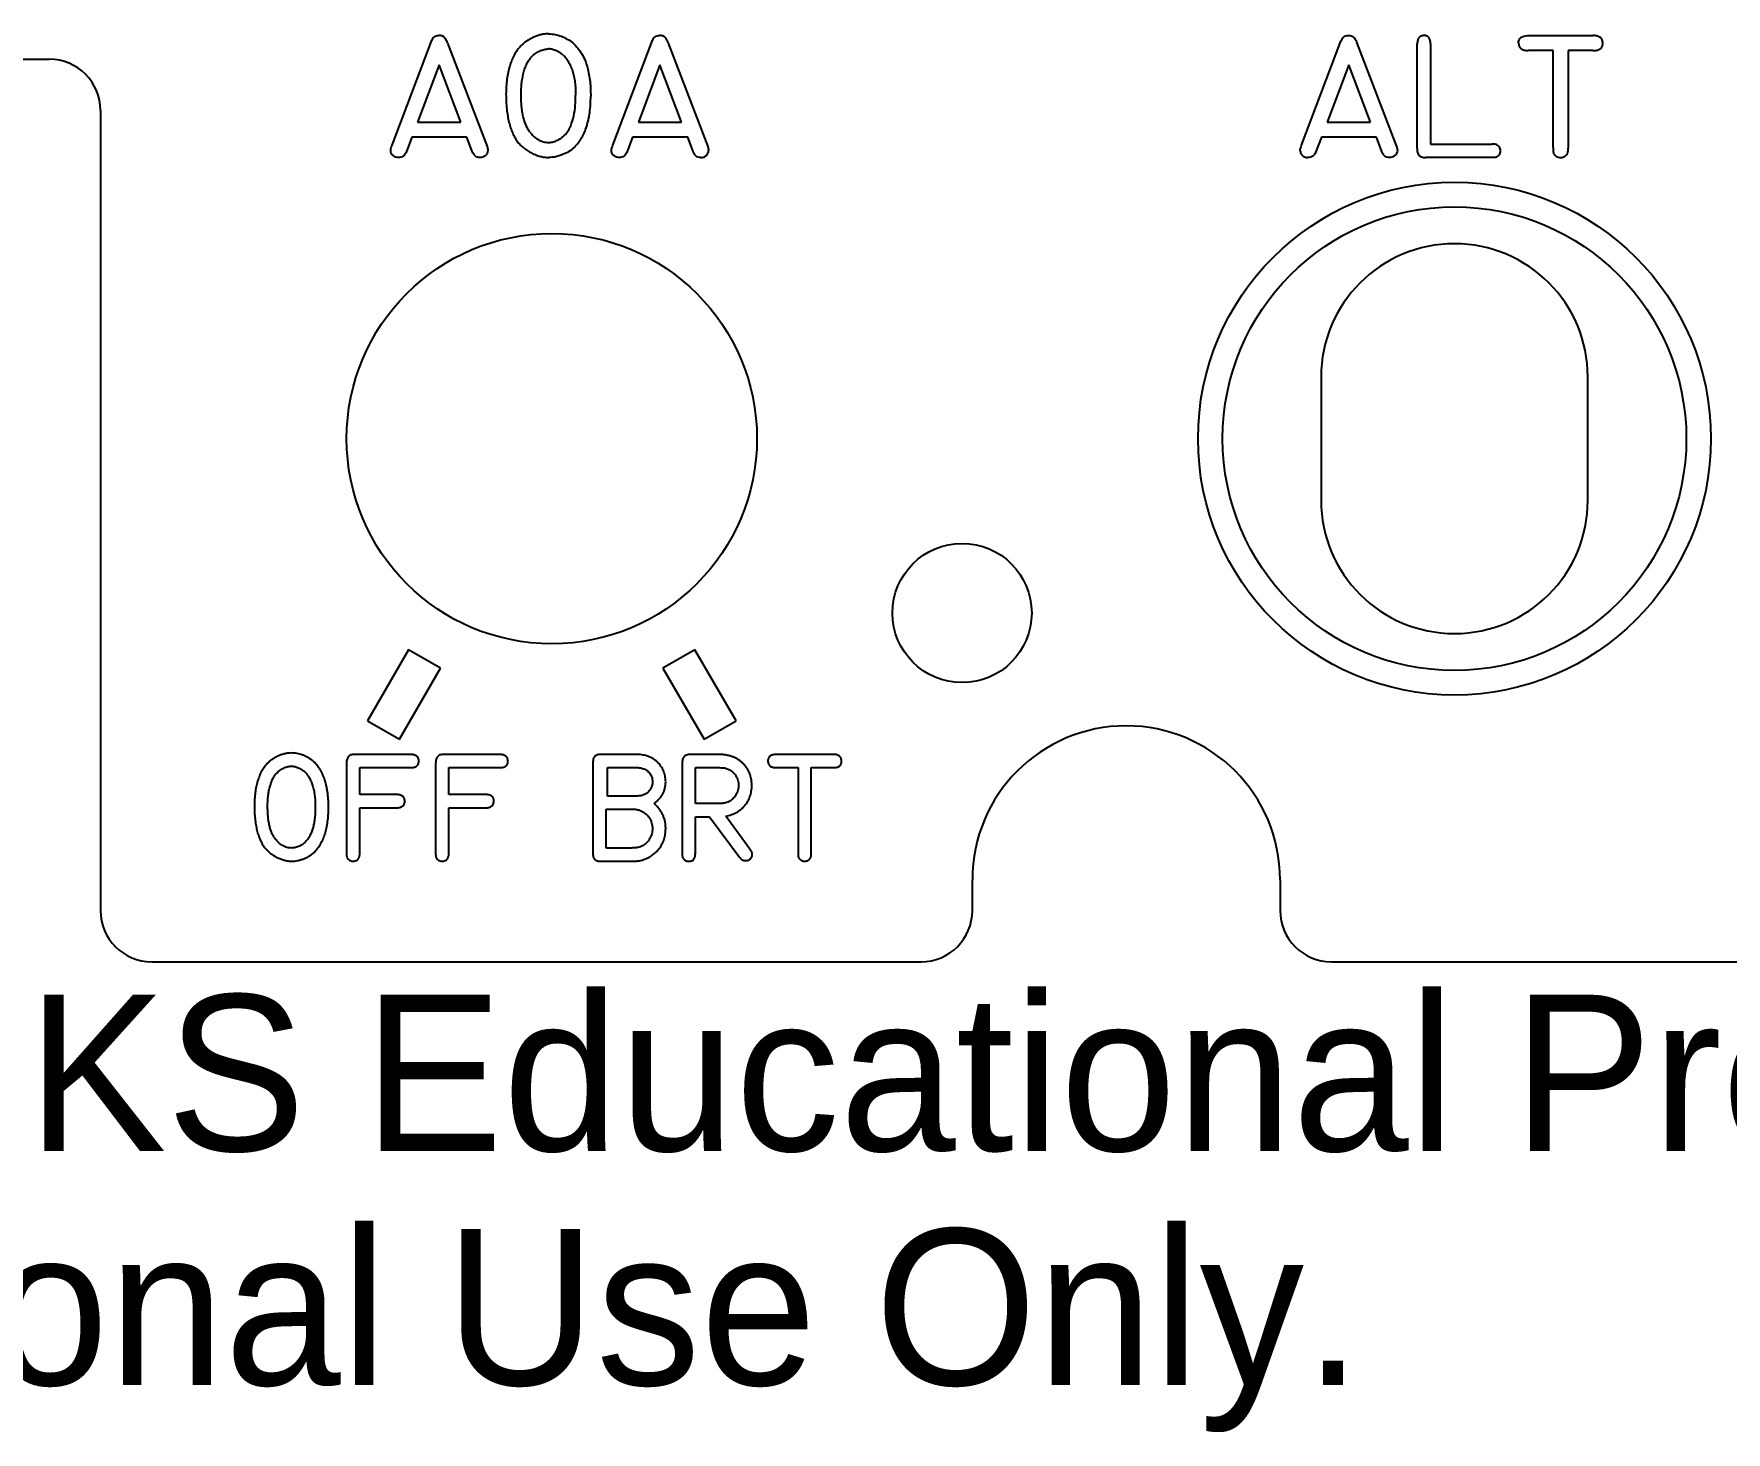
# Model space of a CAD drawing. Header units: inches. Extents: x -6.75 to 0, y -1.75 to 1.53.
# Drawn here: x -5.356 to -3.294, y -1.747 to -0.043 of the extents above; entities that cross this region are included whole.
import ezdxf

# ---------------------------------------------------------------- set-up
doc = ezdxf.new("R2010")
doc.units = ezdxf.units.IN
doc.header["$MEASUREMENT"] = 0
doc.styles.add('SLDTEXTSTYLE1', font='Arail.ttf')

msp = doc.modelspace()

# ---------------------------------------------------------------- linework, layer by layer
at = {"color": 1, "linetype": 'Continuous', "lineweight": 25}
for p, q in [((-4.9195, -0.1784), (-4.8717, -0.0518)), ((-4.8521, -0.0539), (-4.8038, -0.1799)), ((-4.729, -0.0611), (-4.729, -0.0611)), ((-4.6506, -0.1784), (-4.6028, -0.0518)), ((-4.5831, -0.0539), (-4.5349, -0.1799)), ((-3.8113, -0.1784), (-3.7635, -0.0518)), ((-3.7438, -0.0539), (-3.6955, -0.1799)), ((-3.6704, -0.1825), (-3.6704, -0.0548)), ((-3.6541, -0.0548), (-3.6541, -0.1772)), ((-3.5339, -0.0448), (-3.4559, -0.0448)), ((-6.6875, -0.0736), (-5.3375, -0.0736)), ((-4.8621, -0.0805), (-4.8885, -0.1503)), ((-4.8357, -0.1503), (-4.8621, -0.0805)), ((-4.5932, -0.0805), (-4.6195, -0.1503)), ((-4.5668, -0.1503), (-4.5932, -0.0805)), ((-3.7538, -0.0805), (-3.7802, -0.1503)), ((-3.7275, -0.1503), (-3.7538, -0.0805)), ((-3.5049, -0.0632), (-3.5351, -0.0632)), ((-3.5049, -0.1811), (-3.5049, -0.0632)), ((-3.4865, -0.0632), (-3.4865, -0.1822)), ((-3.4566, -0.0632), (-3.4865, -0.0632)), ((-5.275, -0.1361), (-5.275, -1.1111)), ((-4.8885, -0.1503), (-4.8357, -0.1503)), ((-4.6195, -0.1503), (-4.5668, -0.1503)), ((-3.7802, -0.1503), (-3.7275, -0.1503)), ((-4.8954, -0.1687), (-4.9026, -0.1872)), ((-4.8284, -0.1687), (-4.8954, -0.1687)), ((-4.8219, -0.1861), (-4.8284, -0.1687)), ((-4.6265, -0.1687), (-4.6336, -0.1872)), ((-4.5594, -0.1687), (-4.6265, -0.1687)), ((-4.5529, -0.1861), (-4.5594, -0.1687)), ((-3.7871, -0.1687), (-3.7943, -0.1872)), ((-3.7201, -0.1687), (-3.7871, -0.1687)), ((-3.7136, -0.1861), (-3.7201, -0.1687)), ((-3.6541, -0.1772), (-3.5795, -0.1772)), ((-3.581, -0.1935), (-3.6602, -0.1935)), ((-3.7875, -0.4611), (-3.7875, -0.6111)), ((-3.4625, -0.6111), (-3.4625, -0.4611)), ((-4.8995, -0.7933), (-4.9495, -0.88)), ((-4.8605, -0.8158), (-4.8995, -0.7933)), ((-4.5505, -0.7933), (-4.5895, -0.8158)), ((-4.5005, -0.88), (-4.5505, -0.7933)), ((-4.9105, -0.9025), (-4.8605, -0.8158)), ((-4.5895, -0.8158), (-4.5395, -0.9025)), ((-4.9495, -0.88), (-4.9105, -0.9025)), ((-4.5395, -0.9025), (-4.5005, -0.88)), ((-4.8973, -0.921), (-4.9637, -0.921)), ((-4.7887, -0.921), (-4.8551, -0.921)), ((-4.6208, -0.921), (-4.6648, -0.921)), ((-4.5212, -0.921), (-4.5542, -0.921)), ((-4.382, -0.921), (-4.4503, -0.921)), ((-5.0422, -0.9352), (-5.0421, -0.9352)), ((-4.9752, -0.9319), (-4.9751, -1.0405)), ((-4.9591, -0.937), (-4.8973, -0.937)), ((-4.9591, -0.9699), (-4.9591, -0.937)), ((-4.8666, -0.9319), (-4.8665, -1.0405)), ((-4.8505, -0.937), (-4.7887, -0.937)), ((-4.8505, -0.9699), (-4.8505, -0.937)), ((-4.6748, -0.9308), (-4.6748, -1.0408)), ((-4.6572, -0.937), (-4.6226, -0.937)), ((-4.6572, -0.9717), (-4.6572, -0.937)), ((-4.5661, -0.9322), (-4.566, -1.0398)), ((-4.55, -0.937), (-4.5205, -0.937)), ((-4.55, -0.9807), (-4.55, -0.937)), ((-4.4513, -0.937), (-4.4248, -0.937)), ((-4.4248, -0.937), (-4.4248, -1.0402)), ((-4.4088, -0.937), (-4.3826, -0.937)), ((-4.4088, -1.0412), (-4.4088, -0.937)), ((-4.9151, -0.9699), (-4.9591, -0.9699)), ((-4.9591, -1.0405), (-4.9591, -0.9859)), ((-4.9591, -0.9859), (-4.9157, -0.9859)), ((-4.8065, -0.9699), (-4.8505, -0.9699)), ((-4.8505, -1.0405), (-4.8505, -0.9859)), ((-4.8505, -0.9859), (-4.8071, -0.9859)), ((-4.6586, -0.9877), (-4.6269, -0.9877)), ((-4.6586, -1.035), (-4.6586, -0.9877)), ((-4.6222, -0.9717), (-4.6572, -0.9717)), ((-4.522, -0.9807), (-4.55, -0.9807)), ((-4.55, -1.0405), (-4.55, -0.9968)), ((-4.55, -0.9968), (-4.5327, -0.9968)), ((-4.5327, -0.9968), (-4.4963, -1.046)), ((-4.4835, -1.0365), (-4.5128, -0.9962)), ((-4.6646, -1.0511), (-4.6285, -1.0511)), ((-4.6287, -1.035), (-4.6586, -1.035)), ((-4.2125, -1.1111), (-4.2125, -1.0736)), ((-3.8375, -1.0736), (-3.8375, -1.1111)), ((-5.2125, -1.1736), (-4.275, -1.1736)), ((-3.775, -1.1736), (-1.825, -1.1736))]:
    msp.add_line(p, q, dxfattribs=at)
for centre, radius in [((-3.625, -0.5361), 0.3125), ((-3.625, -0.5361), 0.2825), ((-4.725, -0.5361), 0.25), ((-4.225, -0.7486), 0.0848)]:
    msp.add_circle(centre, radius, dxfattribs=at)
for centre, radius, start, end in [((-5.3375, -0.1361), 0.0625, 0, 90), ((-3.625, -0.4611), 0.1625, 0, 180), ((-3.625, -0.6111), 0.1625, 180, 360), ((-4.025, -1.0736), 0.1875, 0, 180), ((-5.2125, -1.1111), 0.0625, 180, 270), ((-4.275, -1.1111), 0.0625, 270, 360), ((-3.775, -1.1111), 0.0625, 180, 270)]:
    msp.add_arc(centre, radius, start, end, dxfattribs=at)
for points, knots in [([(-4.8717, -0.0518), (-4.8709, -0.0499), (-4.87, -0.048), (-4.8676, -0.046), (-4.8667, -0.0454), (-4.8647, -0.0448), (-4.8636, -0.0448), (-4.8626, -0.0448)], [0, 0, 0, 0, 0.5, 0.5, 0.75, 0.75, 1, 1, 1, 1]), ([(-4.8521, -0.0539), (-4.8524, -0.0531), (-4.853, -0.0515), (-4.8541, -0.0494), (-4.8552, -0.0478), (-4.8563, -0.0466), (-4.8576, -0.0457), (-4.8591, -0.0451), (-4.8608, -0.0448), (-4.862, -0.0448), (-4.8626, -0.0448)], [0, 0, 0, 0, 0.179815, 0.331345, 0.460174, 0.567153, 0.665255, 0.767747, 0.878479, 1, 1, 1, 1]), ([(-4.763, -0.0576), (-4.7645, -0.0593), (-4.7673, -0.0628), (-4.7709, -0.0687), (-4.774, -0.0751), (-4.7764, -0.0823), (-4.7783, -0.09), (-4.7798, -0.0982), (-4.7806, -0.107), (-4.7807, -0.1131), (-4.7808, -0.1161)], [0, 0, 0, 0, 0.105705, 0.215134, 0.329018, 0.449631, 0.576639, 0.710541, 0.851416, 1, 1, 1, 1]), ([(-4.729, -0.0427), (-4.7305, -0.0428), (-4.7336, -0.0429), (-4.7381, -0.0437), (-4.7427, -0.045), (-4.7472, -0.0468), (-4.7516, -0.049), (-4.7557, -0.0515), (-4.7596, -0.0544), (-4.7619, -0.0565), (-4.763, -0.0576)], [0.0001689, 0.0001689, 0.0001689, 0.0001689, 0.1188491, 0.2387709, 0.3633749, 0.491739, 0.6217702, 0.7484794, 0.8748144, 1, 1, 1, 1]), ([(-4.7492, -0.0702), (-4.7485, -0.0696), (-4.7472, -0.0682), (-4.7449, -0.0665), (-4.7424, -0.065), (-4.7397, -0.0636), (-4.737, -0.0626), (-4.7343, -0.0617), (-4.7316, -0.0612), (-4.7299, -0.0611), (-4.729, -0.0611)], [0, 0, 0, 0, 0.123376, 0.248879, 0.378577, 0.511541, 0.643728, 0.769002, 0.886752, 1, 1, 1, 1]), ([(-4.729, -0.0427), (-4.7263, -0.0428), (-4.7237, -0.043), (-4.7184, -0.0441), (-4.7158, -0.0448), (-4.7108, -0.0467), (-4.7084, -0.0479), (-4.7038, -0.0505), (-4.7016, -0.0521), (-4.6995, -0.0537)], [0, 0, 0, 0, 0.25, 0.25, 0.5, 0.5, 0.75, 0.75, 1, 1, 1, 1]), ([(-4.7111, -0.0686), (-4.7124, -0.0676), (-4.7137, -0.0665), (-4.7165, -0.0647), (-4.7179, -0.064), (-4.721, -0.0627), (-4.7225, -0.0621), (-4.7257, -0.0613), (-4.7274, -0.0612), (-4.729, -0.0611)], [0, 0, 0, 0, 0.25, 0.25, 0.5, 0.5, 0.75, 0.75, 1, 1, 1, 1]), ([(-4.6995, -0.0537), (-4.6973, -0.0557), (-4.6951, -0.0578), (-4.6914, -0.0623), (-4.6898, -0.0647), (-4.6853, -0.0724), (-4.6832, -0.0779), (-4.6801, -0.0893), (-4.679, -0.0951), (-4.6778, -0.1069), (-4.6776, -0.1128), (-4.6776, -0.1187)], [0, 0, 0, 0, 0.125, 0.125, 0.25, 0.25, 0.5, 0.5, 0.75, 0.75, 1, 1, 1, 1]), ([(-4.6028, -0.0518), (-4.602, -0.0499), (-4.601, -0.048), (-4.5987, -0.046), (-4.5977, -0.0454), (-4.5957, -0.0448), (-4.5947, -0.0448), (-4.5936, -0.0448)], [0, 0, 0, 0, 0.5, 0.5, 0.75, 0.75, 1, 1, 1, 1]), ([(-4.5831, -0.0539), (-4.5834, -0.0531), (-4.5841, -0.0515), (-4.5851, -0.0494), (-4.5862, -0.0478), (-4.5874, -0.0466), (-4.5887, -0.0457), (-4.5902, -0.0451), (-4.5918, -0.0448), (-4.593, -0.0448), (-4.5936, -0.0448)], [0, 0, 0, 0, 0.179815, 0.331345, 0.460174, 0.567153, 0.665255, 0.767747, 0.878479, 1, 1, 1, 1]), ([(-3.7635, -0.0518), (-3.7626, -0.0499), (-3.7617, -0.048), (-3.7593, -0.046), (-3.7584, -0.0454), (-3.7564, -0.0448), (-3.7554, -0.0448), (-3.7543, -0.0448)], [0, 0, 0, 0, 0.5, 0.5, 0.75, 0.75, 1, 1, 1, 1]), ([(-3.7543, -0.0448), (-3.753, -0.0448), (-3.7518, -0.0449), (-3.7494, -0.0456), (-3.7483, -0.0464), (-3.7457, -0.0491), (-3.7447, -0.0516), (-3.7438, -0.0539)], [0, 0, 0, 0, 0.25, 0.25, 0.5, 0.5, 1, 1, 1, 1]), ([(-3.6622, -0.0448), (-3.6629, -0.0448), (-3.664, -0.0449), (-3.6657, -0.0454), (-3.6671, -0.0462), (-3.6683, -0.0473), (-3.6692, -0.0488), (-3.6698, -0.0505), (-3.6703, -0.0525), (-3.6704, -0.054), (-3.6704, -0.0548)], [0, 0, 0, 0, 0.126969, 0.2428045, 0.3512637, 0.4611437, 0.575007, 0.6986356, 0.8396778, 1, 1, 1, 1]), ([(-3.6541, -0.0548), (-3.6541, -0.054), (-3.6542, -0.0525), (-3.6546, -0.0505), (-3.6552, -0.0487), (-3.6561, -0.0473), (-3.6573, -0.0461), (-3.6587, -0.0453), (-3.6604, -0.0449), (-3.6616, -0.0448), (-3.6622, -0.0448)], [0, 0, 0, 0, 0.161014, 0.302797, 0.427654, 0.539565, 0.648706, 0.757245, 0.871689, 1, 1, 1, 1]), ([(-3.5469, -0.0536), (-3.5469, -0.0521), (-3.5467, -0.0506), (-3.5452, -0.048), (-3.544, -0.047), (-3.54, -0.045), (-3.5369, -0.0448), (-3.5339, -0.0448)], [0, 0, 0, 0, 0.25, 0.25, 0.5, 0.5, 1, 1, 1, 1]), ([(-3.5469, -0.0536), (-3.5469, -0.0544), (-3.5468, -0.0558), (-3.5462, -0.0577), (-3.5453, -0.0595), (-3.5439, -0.0608), (-3.5422, -0.0619), (-3.5401, -0.0626), (-3.5377, -0.0631), (-3.536, -0.0631), (-3.5351, -0.0632)], [0, 0, 0, 0, 0.129367, 0.244583, 0.353255, 0.461557, 0.575019, 0.700289, 0.84096, 1, 1, 1, 1]), ([(-3.4566, -0.0632), (-3.4556, -0.0631), (-3.4538, -0.0631), (-3.4513, -0.0627), (-3.4491, -0.0621), (-3.4473, -0.0611), (-3.4459, -0.0598), (-3.445, -0.0582), (-3.4444, -0.0564), (-3.4443, -0.055), (-3.4443, -0.0543)], [0, 0, 0, 0, 0.168128, 0.313923, 0.443499, 0.557438, 0.664666, 0.767988, 0.878035, 1, 1, 1, 1]), ([(-3.4443, -0.0543), (-3.4443, -0.0536), (-3.4444, -0.0521), (-3.445, -0.0502), (-3.4459, -0.0485), (-3.4472, -0.0471), (-3.4489, -0.0461), (-3.451, -0.0453), (-3.4533, -0.0449), (-3.455, -0.0448), (-3.4559, -0.0448)], [0, 0, 0, 0, 0.130829, 0.247349, 0.357249, 0.465448, 0.577582, 0.702496, 0.841047, 1, 1, 1, 1]), ([(-4.7624, -0.1166), (-4.7623, -0.1141), (-4.7622, -0.1091), (-4.7616, -0.1019), (-4.7606, -0.0951), (-4.7591, -0.0889), (-4.7573, -0.0833), (-4.755, -0.0782), (-4.7524, -0.0739), (-4.7502, -0.0714), (-4.7492, -0.0702)], [0, 0, 0, 0, 0.156024, 0.302681, 0.440684, 0.570058, 0.690866, 0.801715, 0.9041, 1, 1, 1, 1]), ([(-4.7111, -0.0686), (-4.7099, -0.0699), (-4.7074, -0.0725), (-4.7043, -0.0771), (-4.7017, -0.0823), (-4.6995, -0.0881), (-4.6979, -0.0946), (-4.6967, -0.1017), (-4.696, -0.1094), (-4.696, -0.1148), (-4.6959, -0.1175)], [0, 0, 0, 0, 0.100865, 0.20514, 0.314754, 0.432735, 0.558927, 0.694653, 0.841474, 1, 1, 1, 1]), ([(-4.7808, -0.1161), (-4.7807, -0.1193), (-4.7806, -0.1254), (-4.78, -0.1342), (-4.7788, -0.1424), (-4.7773, -0.1501), (-4.7753, -0.1572), (-4.7727, -0.1637), (-4.7699, -0.1696), (-4.7675, -0.1731), (-4.7663, -0.1749)], [0, 0, 0, 0, 0.153124, 0.297158, 0.432037, 0.559346, 0.678717, 0.790963, 0.898004, 1, 1, 1, 1]), ([(-4.7516, -0.1626), (-4.7525, -0.1612), (-4.7544, -0.1585), (-4.7565, -0.154), (-4.7584, -0.149), (-4.7599, -0.1436), (-4.761, -0.1376), (-4.7618, -0.1311), (-4.7623, -0.1241), (-4.7623, -0.1192), (-4.7624, -0.1166)], [0, 0, 0, 0, 0.10011, 0.204493, 0.314868, 0.431715, 0.556735, 0.693366, 0.840768, 1, 1, 1, 1]), ([(-4.7084, -0.1653), (-4.7071, -0.1636), (-4.7058, -0.162), (-4.7037, -0.1584), (-4.7027, -0.1566), (-4.7003, -0.1508), (-4.6991, -0.1468), (-4.6973, -0.1385), (-4.6967, -0.1344), (-4.6961, -0.126), (-4.696, -0.1217), (-4.6959, -0.1175)], [0, 0, 0, 0, 0.125, 0.125, 0.25, 0.25, 0.5, 0.5, 0.75, 0.75, 1, 1, 1, 1]), ([(-4.6973, -0.1807), (-4.6957, -0.179), (-4.6925, -0.1755), (-4.6884, -0.1695), (-4.685, -0.1627), (-4.6823, -0.1553), (-4.6801, -0.1471), (-4.6786, -0.1383), (-4.6777, -0.1287), (-4.6776, -0.1221), (-4.6776, -0.1187)], [0, 0, 0, 0, 0.104917, 0.212948, 0.325254, 0.443443, 0.569143, 0.703178, 0.846557, 1, 1, 1, 1]), ([(-4.7516, -0.1626), (-4.7503, -0.1643), (-4.7488, -0.1661), (-4.7455, -0.1691), (-4.7437, -0.1704), (-4.7398, -0.1726), (-4.7377, -0.1735), (-4.7335, -0.1748), (-4.7313, -0.175), (-4.729, -0.1751)], [0, 0, 0, 0, 0.25, 0.25, 0.5, 0.5, 0.75, 0.75, 1, 1, 1, 1]), ([(-4.9213, -0.185), (-4.9213, -0.1844), (-4.9213, -0.1838), (-4.9212, -0.1832), (-4.9211, -0.1827), (-4.9209, -0.1821), (-4.9207, -0.1816), (-4.9204, -0.1805), (-4.92, -0.1794), (-4.9195, -0.1784)], [0, 0, 0, 0, 0.0000440611, 0.0000440611, 0.0000440611, 0.0000880331, 0.0000880331, 0.0000880331, 0.0001743048, 0.0001743048, 0.0001743048, 0.0001743048]), ([(-4.9117, -0.1935), (-4.9129, -0.1934), (-4.9141, -0.1933), (-4.9164, -0.1926), (-4.9174, -0.192), (-4.9193, -0.1904), (-4.9201, -0.1895), (-4.9211, -0.1874), (-4.9213, -0.1862), (-4.9213, -0.185)], [0, 0, 0, 0, 0.25, 0.25, 0.5, 0.5, 0.75, 0.75, 1, 1, 1, 1]), ([(-4.8029, -0.185), (-4.803, -0.1862), (-4.8032, -0.1873), (-4.8042, -0.1895), (-4.805, -0.1904), (-4.8069, -0.1919), (-4.8079, -0.1925), (-4.8102, -0.1933), (-4.8113, -0.1934), (-4.8125, -0.1935)], [0, 0, 0, 0, 0.25, 0.25, 0.5, 0.5, 0.75, 0.75, 1, 1, 1, 1]), ([(-4.8038, -0.1799), (-4.8037, -0.1803), (-4.8036, -0.1807), (-4.8035, -0.1811), (-4.8034, -0.1816), (-4.8033, -0.182), (-4.8032, -0.1824), (-4.8031, -0.1833), (-4.803, -0.1841), (-4.8029, -0.185)], [0, 0, 0, 0, 0.0000328482, 0.0000328482, 0.0000328482, 0.0000657196, 0.0000657196, 0.0000657196, 0.0001313206, 0.0001313206, 0.0001313206, 0.0001313206]), ([(-4.7663, -0.1749), (-4.7651, -0.1762), (-4.7628, -0.1789), (-4.7588, -0.1823), (-4.7543, -0.1855), (-4.7494, -0.1883), (-4.7442, -0.1905), (-4.739, -0.1922), (-4.7338, -0.1932), (-4.7303, -0.1934), (-4.7286, -0.1935)], [0, 0, 0, 0, 0.121096, 0.243929, 0.36993, 0.501035, 0.632174, 0.757616, 0.880089, 1, 1, 1, 1]), ([(-4.729, -0.1751), (-4.7271, -0.1751), (-4.7252, -0.1748), (-4.7214, -0.1738), (-4.7196, -0.1731), (-4.7161, -0.1714), (-4.7144, -0.1704), (-4.7113, -0.1681), (-4.7098, -0.1667), (-4.7084, -0.1653)], [0, 0, 0, 0, 0.25, 0.25, 0.5, 0.5, 0.75, 0.75, 1, 1, 1, 1]), ([(-4.6973, -0.1807), (-4.6994, -0.1827), (-4.7017, -0.1845), (-4.7066, -0.1876), (-4.7091, -0.1889), (-4.7144, -0.191), (-4.7172, -0.1919), (-4.7228, -0.1931), (-4.7257, -0.1934), (-4.7286, -0.1935)], [0, 0, 0, 0, 0.25, 0.25, 0.5, 0.5, 0.75, 0.75, 1, 1, 1, 1]), ([(-4.6524, -0.185), (-4.6524, -0.1844), (-4.6524, -0.1838), (-4.6522, -0.1832), (-4.6521, -0.1827), (-4.6519, -0.1821), (-4.6518, -0.1816), (-4.6514, -0.1805), (-4.651, -0.1794), (-4.6506, -0.1784)], [0, 0, 0, 0, 0.0000440611, 0.0000440611, 0.0000440611, 0.0000880331, 0.0000880331, 0.0000880331, 0.0001743048, 0.0001743048, 0.0001743048, 0.0001743048]), ([(-4.6428, -0.1935), (-4.644, -0.1934), (-4.6452, -0.1933), (-4.6474, -0.1926), (-4.6485, -0.192), (-4.6503, -0.1904), (-4.6511, -0.1895), (-4.6521, -0.1874), (-4.6523, -0.1862), (-4.6524, -0.185)], [0, 0, 0, 0, 0.25, 0.25, 0.5, 0.5, 0.75, 0.75, 1, 1, 1, 1]), ([(-4.5436, -0.1935), (-4.5429, -0.1935), (-4.5417, -0.1934), (-4.5399, -0.1929), (-4.5383, -0.1921), (-4.5368, -0.1911), (-4.5356, -0.1898), (-4.5347, -0.1884), (-4.5341, -0.1867), (-4.534, -0.1856), (-4.534, -0.185)], [0, 0, 0, 0, 0.134506, 0.263227, 0.389018, 0.514255, 0.636184, 0.754471, 0.87425, 1, 1, 1, 1]), ([(-4.5349, -0.1799), (-4.5347, -0.1803), (-4.5346, -0.1807), (-4.5345, -0.1811), (-4.5344, -0.1816), (-4.5343, -0.182), (-4.5343, -0.1824), (-4.5341, -0.1833), (-4.534, -0.1841), (-4.534, -0.185)], [0, 0, 0, 0, 0.0000328482, 0.0000328482, 0.0000328482, 0.0000657196, 0.0000657196, 0.0000657196, 0.0001313206, 0.0001313206, 0.0001313206, 0.0001313206]), ([(-3.8131, -0.185), (-3.8131, -0.1844), (-3.813, -0.1838), (-3.8129, -0.1832), (-3.8128, -0.1827), (-3.8126, -0.1821), (-3.8124, -0.1816), (-3.8121, -0.1805), (-3.8117, -0.1794), (-3.8113, -0.1784)], [0, 0, 0, 0, 0.0000440611, 0.0000440611, 0.0000440611, 0.0000880331, 0.0000880331, 0.0000880331, 0.0001743048, 0.0001743048, 0.0001743048, 0.0001743048]), ([(-3.8131, -0.185), (-3.813, -0.1856), (-3.8129, -0.1868), (-3.8124, -0.1885), (-3.8114, -0.1899), (-3.8102, -0.1912), (-3.8088, -0.1922), (-3.8071, -0.1929), (-3.8054, -0.1934), (-3.8041, -0.1935), (-3.8035, -0.1935)], [0, 0, 0, 0, 0.130067, 0.249677, 0.369714, 0.489838, 0.614898, 0.739548, 0.865894, 1, 1, 1, 1]), ([(-3.6946, -0.185), (-3.6947, -0.1862), (-3.6949, -0.1873), (-3.696, -0.1895), (-3.6967, -0.1904), (-3.6986, -0.1919), (-3.6996, -0.1925), (-3.7019, -0.1933), (-3.7031, -0.1934), (-3.7043, -0.1935)], [0, 0, 0, 0, 0.25, 0.25, 0.5, 0.5, 0.75, 0.75, 1, 1, 1, 1]), ([(-3.6955, -0.1799), (-3.6954, -0.1803), (-3.6953, -0.1807), (-3.6952, -0.1811), (-3.6951, -0.1816), (-3.695, -0.182), (-3.6949, -0.1824), (-3.6948, -0.1833), (-3.6947, -0.1841), (-3.6946, -0.185)], [0, 0, 0, 0, 0.0000328482, 0.0000328482, 0.0000328482, 0.0000657196, 0.0000657196, 0.0000657196, 0.0001313206, 0.0001313206, 0.0001313206, 0.0001313206]), ([(-3.6704, -0.1825), (-3.6704, -0.1834), (-3.6705, -0.185), (-3.6701, -0.1873), (-3.6694, -0.1892), (-3.6682, -0.1908), (-3.6668, -0.1921), (-3.6649, -0.1929), (-3.6626, -0.1934), (-3.661, -0.1935), (-3.6602, -0.1935)], [0, 0, 0, 0, 0.146675, 0.277884, 0.393154, 0.501824, 0.610636, 0.724701, 0.853759, 1, 1, 1, 1]), ([(-3.5743, -0.1776), (-3.5747, -0.1775), (-3.5753, -0.1773), (-3.5764, -0.1772), (-3.5778, -0.1772), (-3.5788, -0.1772), (-3.5795, -0.1772)], [0, 0, 0, 0, 0.187597, 0.37633, 0.625845, 1, 1, 1, 1]), ([(-3.5746, -0.193), (-3.5737, -0.1927), (-3.5722, -0.192), (-3.5703, -0.1902), (-3.5691, -0.1879), (-3.5689, -0.1861), (-3.5688, -0.1852)], [0, 0, 0, 0, 0.259492, 0.497755, 0.736323, 1, 1, 1, 1]), ([(-3.5688, -0.1852), (-3.5688, -0.1844), (-3.569, -0.1827), (-3.5703, -0.1804), (-3.572, -0.1786), (-3.5736, -0.1779), (-3.5743, -0.1776)], [0, 0, 0, 0, 0.251389, 0.506278, 0.756676, 1, 1, 1, 1]), ([(-3.5049, -0.1811), (-3.5049, -0.1819), (-3.5049, -0.1832), (-3.5049, -0.1849), (-3.5048, -0.1861), (-3.5047, -0.1868), (-3.5047, -0.1871)], [0, 0, 0, 0, 0.398277, 0.647904, 0.828757, 1, 1, 1, 1]), ([(-3.4874, -0.1887), (-3.4873, -0.1883), (-3.487, -0.1876), (-3.4867, -0.1862), (-3.4865, -0.1844), (-3.4865, -0.183), (-3.4865, -0.1822)], [0, 0, 0, 0, 0.180688, 0.369676, 0.62249, 1, 1, 1, 1]), ([(-4.9026, -0.1872), (-4.9034, -0.189), (-4.9045, -0.1907), (-4.9077, -0.193), (-4.9097, -0.1935), (-4.9117, -0.1935)], [0, 0, 0, 0, 0.5, 0.5, 1, 1, 1, 1]), ([(-4.8125, -0.1935), (-4.8136, -0.1935), (-4.8147, -0.1935), (-4.8167, -0.1928), (-4.8177, -0.1922), (-4.8201, -0.1901), (-4.8211, -0.1881), (-4.8219, -0.1861)], [0, 0, 0, 0, 0.25, 0.25, 0.5, 0.5, 1, 1, 1, 1]), ([(-4.6336, -0.1872), (-4.6344, -0.189), (-4.6355, -0.1907), (-4.6387, -0.193), (-4.6408, -0.1935), (-4.6428, -0.1935)], [0, 0, 0, 0, 0.5, 0.5, 1, 1, 1, 1]), ([(-4.5436, -0.1935), (-4.5447, -0.1935), (-4.5457, -0.1935), (-4.5478, -0.1928), (-4.5487, -0.1922), (-4.5511, -0.1901), (-4.5521, -0.1881), (-4.5529, -0.1861)], [0, 0, 0, 0, 0.25, 0.25, 0.5, 0.5, 1, 1, 1, 1]), ([(-3.7943, -0.1872), (-3.7951, -0.189), (-3.7962, -0.1907), (-3.7994, -0.193), (-3.8015, -0.1935), (-3.8035, -0.1935)], [0, 0, 0, 0, 0.5, 0.5, 1, 1, 1, 1]), ([(-3.7043, -0.1935), (-3.7053, -0.1935), (-3.7064, -0.1935), (-3.7085, -0.1928), (-3.7094, -0.1922), (-3.7118, -0.1901), (-3.7128, -0.1881), (-3.7136, -0.1861)], [0, 0, 0, 0, 0.25, 0.25, 0.5, 0.5, 1, 1, 1, 1]), ([(-3.5746, -0.193), (-3.5751, -0.1933), (-3.5757, -0.1934), (-3.5763, -0.1934), (-3.5769, -0.1935), (-3.5775, -0.1935), (-3.5781, -0.1935), (-3.5791, -0.1935), (-3.5801, -0.1935), (-3.581, -0.1935)], [0, 0, 0, 0, 0.000045792, 0.000045792, 0.000045792, 0.0000902988, 0.0000902988, 0.0000902988, 0.000163533, 0.000163533, 0.000163533, 0.000163533]), ([(-3.5047, -0.1871), (-3.5045, -0.1876), (-3.5043, -0.1885), (-3.5035, -0.1897), (-3.5026, -0.1908), (-3.501, -0.192), (-3.4988, -0.1932), (-3.4967, -0.1934), (-3.4957, -0.1935)], [0, 0, 0, 0, 0.120126, 0.23857, 0.357651, 0.484848, 0.7408, 1, 1, 1, 1]), ([(-3.4957, -0.1935), (-3.4948, -0.1934), (-3.4931, -0.1933), (-3.4907, -0.1923), (-3.4887, -0.1908), (-3.4879, -0.1894), (-3.4874, -0.1887)], [0, 0, 0, 0, 0.271915, 0.5139, 0.751504, 1, 1, 1, 1]), ([(-5.0421, -0.9192), (-5.0435, -0.9192), (-5.0461, -0.9193), (-5.0501, -0.92), (-5.0541, -0.9212), (-5.058, -0.9227), (-5.0619, -0.9246), (-5.0655, -0.9268), (-5.0689, -0.9293), (-5.0709, -0.9313), (-5.0719, -0.9322)], [0.0001689, 0.0001689, 0.0001689, 0.0001689, 0.1188491, 0.2387709, 0.3633749, 0.491739, 0.6217702, 0.7484794, 0.8748144, 1, 1, 1, 1]), ([(-5.0163, -0.9288), (-5.0173, -0.9281), (-5.0192, -0.9266), (-5.0222, -0.9247), (-5.0254, -0.923), (-5.0287, -0.9217), (-5.032, -0.9206), (-5.0354, -0.9198), (-5.0388, -0.9193), (-5.041, -0.9192), (-5.0421, -0.9192)], [0, 0, 0, 0, 0.1288972, 0.256024, 0.383031, 0.5107626, 0.6368643, 0.7599671, 0.8800174, 0.9996917, 0.9996917, 0.9996917, 0.9996917]), ([(-4.9637, -0.921), (-4.9646, -0.9209), (-4.9663, -0.9208), (-4.9686, -0.9212), (-4.9707, -0.9219), (-4.9724, -0.9231), (-4.9736, -0.9248), (-4.9745, -0.9268), (-4.9751, -0.9292), (-4.9751, -0.9309), (-4.9752, -0.9319)], [0, 0, 0, 0, 0.1460791, 0.2727787, 0.3867336, 0.4938842, 0.6025671, 0.7186379, 0.8500652, 1, 1, 1, 1]), ([(-4.887, -0.929), (-4.887, -0.9284), (-4.8871, -0.9272), (-4.8876, -0.9256), (-4.8884, -0.9241), (-4.8896, -0.923), (-4.8911, -0.9221), (-4.8929, -0.9215), (-4.895, -0.9211), (-4.8965, -0.921), (-4.8973, -0.921)], [0, 0, 0, 0, 0.124765, 0.23884, 0.348487, 0.455103, 0.570005, 0.695556, 0.839284, 1, 1, 1, 1]), ([(-4.8551, -0.921), (-4.856, -0.9209), (-4.8576, -0.9208), (-4.86, -0.9212), (-4.8621, -0.9219), (-4.8637, -0.9231), (-4.865, -0.9248), (-4.8659, -0.9268), (-4.8664, -0.9292), (-4.8665, -0.9309), (-4.8666, -0.9319)], [0, 0, 0, 0, 0.1460791, 0.2727787, 0.3867336, 0.4938842, 0.6025671, 0.7186379, 0.8500652, 1, 1, 1, 1]), ([(-4.7783, -0.929), (-4.7784, -0.9284), (-4.7785, -0.9272), (-4.779, -0.9256), (-4.7798, -0.9241), (-4.781, -0.923), (-4.7825, -0.9221), (-4.7843, -0.9215), (-4.7864, -0.9211), (-4.7879, -0.921), (-4.7887, -0.921)], [0, 0, 0, 0, 0.124765, 0.23884, 0.348487, 0.455103, 0.570005, 0.695556, 0.839284, 1, 1, 1, 1]), ([(-4.6648, -0.921), (-4.6656, -0.921), (-4.6672, -0.921), (-4.6693, -0.9213), (-4.6711, -0.9221), (-4.6726, -0.9231), (-4.6737, -0.9246), (-4.6745, -0.9264), (-4.6748, -0.9285), (-4.6748, -0.93), (-4.6748, -0.9308)], [0, 0, 0, 0, 0.148341, 0.278025, 0.393794, 0.500901, 0.609041, 0.72391, 0.853594, 1, 1, 1, 1]), ([(-4.5862, -0.9542), (-4.5863, -0.9531), (-4.5864, -0.9508), (-4.5869, -0.9474), (-4.5877, -0.9442), (-4.5888, -0.9411), (-4.5902, -0.9382), (-4.5919, -0.9355), (-4.5938, -0.9329), (-4.5961, -0.9305), (-4.5986, -0.9284), (-4.6012, -0.9264), (-4.6041, -0.9248), (-4.6071, -0.9234), (-4.6103, -0.9224), (-4.6137, -0.9216), (-4.6172, -0.9211), (-4.6196, -0.921), (-4.6208, -0.921)], [0, 0, 0, 0, 0.065667, 0.129271, 0.190795, 0.251478, 0.311279, 0.370829, 0.430761, 0.492448, 0.554243, 0.615247, 0.676077, 0.737571, 0.800409, 0.864501, 0.931168, 1, 1, 1, 1]), ([(-4.5542, -0.921), (-4.5552, -0.921), (-4.5571, -0.9209), (-4.5596, -0.9214), (-4.5618, -0.9222), (-4.5636, -0.9234), (-4.5649, -0.9251), (-4.5657, -0.9272), (-4.5661, -0.9296), (-4.5661, -0.9313), (-4.5661, -0.9322)], [0, 0, 0, 0, 0.15381, 0.2869227, 0.4039207, 0.5125835, 0.6194872, 0.7315953, 0.8572035, 1, 1, 1, 1]), ([(-4.4812, -0.9585), (-4.4813, -0.9571), (-4.4814, -0.9544), (-4.482, -0.9505), (-4.4829, -0.9468), (-4.4841, -0.9433), (-4.4857, -0.94), (-4.4876, -0.9369), (-4.4898, -0.9341), (-4.4924, -0.9314), (-4.4952, -0.929), (-4.4983, -0.9269), (-4.5016, -0.9251), (-4.5051, -0.9237), (-4.5088, -0.9225), (-4.5127, -0.9217), (-4.5169, -0.9211), (-4.5197, -0.921), (-4.5212, -0.921)], [0, 0, 0, 0, 0.066973, 0.130798, 0.192516, 0.252737, 0.311919, 0.370508, 0.42962, 0.489933, 0.550435, 0.610788, 0.671641, 0.733202, 0.796041, 0.861499, 0.929372, 1, 1, 1, 1]), ([(-4.4503, -0.921), (-4.4512, -0.921), (-4.4529, -0.921), (-4.4552, -0.9214), (-4.4572, -0.9219), (-4.4589, -0.9228), (-4.4602, -0.9239), (-4.4611, -0.9253), (-4.4616, -0.9269), (-4.4616, -0.9281), (-4.4616, -0.9287)], [0, 0, 0, 0, 0.173993, 0.323733, 0.455542, 0.569281, 0.675324, 0.77687, 0.882422, 1, 1, 1, 1]), ([(-4.3718, -0.9293), (-4.3719, -0.9286), (-4.3719, -0.9274), (-4.3725, -0.9257), (-4.3732, -0.9242), (-4.3744, -0.923), (-4.3759, -0.9221), (-4.3777, -0.9214), (-4.3797, -0.921), (-4.3812, -0.921), (-4.382, -0.921)], [0, 0, 0, 0, 0.1308293, 0.2473485, 0.357249, 0.465448, 0.5775822, 0.7024959, 0.8410474, 1, 1, 1, 1]), ([(-5.0719, -0.9322), (-5.0731, -0.9337), (-5.0757, -0.9367), (-5.0788, -0.9418), (-5.0815, -0.9475), (-5.0836, -0.9538), (-5.0853, -0.9605), (-5.0865, -0.9677), (-5.0873, -0.9754), (-5.0874, -0.9807), (-5.0874, -0.9834)], [0, 0, 0, 0, 0.1057049, 0.2151337, 0.3290181, 0.4496305, 0.576639, 0.710541, 0.8514163, 1, 1, 1, 1]), ([(-5.0713, -0.9838), (-5.0713, -0.9816), (-5.0712, -0.9772), (-5.0707, -0.9709), (-5.0697, -0.965), (-5.0684, -0.9596), (-5.0668, -0.9546), (-5.0649, -0.9502), (-5.0626, -0.9464), (-5.0607, -0.9442), (-5.0598, -0.9432)], [0, 0, 0, 0, 0.156024, 0.302681, 0.440684, 0.570058, 0.690866, 0.801715, 0.9041, 1, 1, 1, 1]), ([(-5.0598, -0.9432), (-5.0592, -0.9426), (-5.058, -0.9415), (-5.056, -0.94), (-5.0538, -0.9386), (-5.0515, -0.9375), (-5.0491, -0.9365), (-5.0467, -0.9358), (-5.0444, -0.9354), (-5.0429, -0.9353), (-5.0422, -0.9352)], [0, 0, 0, 0, 0.123376, 0.248879, 0.378577, 0.511541, 0.643728, 0.769002, 0.886752, 1, 1, 1, 1]), ([(-5.0421, -0.9352), (-5.0415, -0.9353), (-5.0401, -0.9353), (-5.0381, -0.9357), (-5.036, -0.9363), (-5.0332, -0.9373), (-5.0299, -0.939), (-5.0276, -0.9409), (-5.0265, -0.9418)], [0, 0, 0, 0, 0.113808, 0.233036, 0.357111, 0.487876, 0.749426, 1, 1, 1, 1]), ([(-5.0265, -0.9418), (-5.0254, -0.9429), (-5.0232, -0.9452), (-5.0205, -0.9492), (-5.0182, -0.9538), (-5.0163, -0.9589), (-5.0149, -0.9645), (-5.0139, -0.9707), (-5.0132, -0.9775), (-5.0132, -0.9822), (-5.0132, -0.9846)], [0, 0, 0, 0, 0.100865, 0.20514, 0.314754, 0.432735, 0.558927, 0.694653, 0.841474, 1, 1, 1, 1]), ([(-4.9971, -0.9856), (-4.9971, -0.9839), (-4.9971, -0.9807), (-4.9973, -0.9759), (-4.9977, -0.9713), (-4.9982, -0.9669), (-4.9989, -0.9627), (-4.9997, -0.9587), (-5.0007, -0.9548), (-5.0018, -0.9512), (-5.0031, -0.9477), (-5.0045, -0.9444), (-5.0061, -0.9414), (-5.0078, -0.9384), (-5.0097, -0.9357), (-5.0117, -0.9332), (-5.0139, -0.9309), (-5.0155, -0.9295), (-5.0163, -0.9288)], [0, 0, 0, 0, 0.080424, 0.157711, 0.231972, 0.303725, 0.372685, 0.438908, 0.502962, 0.564675, 0.624091, 0.681389, 0.737383, 0.791688, 0.84518, 0.897488, 0.948885, 1, 1, 1, 1]), ([(-4.8973, -0.937), (-4.8965, -0.937), (-4.895, -0.937), (-4.8929, -0.9366), (-4.8911, -0.936), (-4.8895, -0.9351), (-4.8884, -0.9339), (-4.8876, -0.9325), (-4.887, -0.9308), (-4.887, -0.9296), (-4.887, -0.929)], [0, 0, 0, 0, 0.160888, 0.303661, 0.430166, 0.544932, 0.652172, 0.75916, 0.872477, 1, 1, 1, 1]), ([(-4.7887, -0.937), (-4.7879, -0.937), (-4.7864, -0.937), (-4.7843, -0.9366), (-4.7824, -0.936), (-4.7809, -0.9351), (-4.7797, -0.9339), (-4.779, -0.9325), (-4.7784, -0.9308), (-4.7784, -0.9296), (-4.7783, -0.929)], [0, 0, 0, 0, 0.160888, 0.303661, 0.430166, 0.544932, 0.652172, 0.75916, 0.872477, 1, 1, 1, 1]), ([(-4.6226, -0.937), (-4.6218, -0.937), (-4.6204, -0.937), (-4.6186, -0.9371), (-4.6171, -0.9372), (-4.6162, -0.9375), (-4.6157, -0.9376)], [0, 0, 0, 0, 0.34, 0.590435, 0.792997, 1, 1, 1, 1]), ([(-4.6157, -0.9376), (-4.6148, -0.9379), (-4.6129, -0.9383), (-4.6103, -0.9397), (-4.608, -0.9413), (-4.606, -0.9435), (-4.6044, -0.9458), (-4.6032, -0.9485), (-4.6024, -0.9513), (-4.6023, -0.9532), (-4.6023, -0.9542)], [0, 0, 0, 0, 0.128723, 0.251657, 0.374086, 0.498535, 0.624255, 0.746195, 0.871248, 1, 1, 1, 1]), ([(-4.5205, -0.937), (-4.5194, -0.9371), (-4.5174, -0.9371), (-4.5146, -0.9373), (-4.5122, -0.9379), (-4.5107, -0.9385), (-4.51, -0.9389)], [0, 0, 0, 0, 0.314928, 0.565668, 0.78212, 1, 1, 1, 1]), ([(-4.51, -0.9389), (-4.5091, -0.9393), (-4.5072, -0.9403), (-4.5048, -0.9421), (-4.5026, -0.9443), (-4.5007, -0.9468), (-4.4992, -0.9496), (-4.4981, -0.9524), (-4.4975, -0.9555), (-4.4973, -0.9576), (-4.4973, -0.9587)], [0, 0, 0, 0, 0.125904, 0.249604, 0.372836, 0.49813, 0.624034, 0.747355, 0.872016, 1, 1, 1, 1]), ([(-4.4616, -0.9287), (-4.4616, -0.9294), (-4.4615, -0.9306), (-4.461, -0.9323), (-4.4602, -0.9338), (-4.459, -0.935), (-4.4575, -0.936), (-4.4557, -0.9366), (-4.4536, -0.937), (-4.4521, -0.937), (-4.4513, -0.937)], [0, 0, 0, 0, 0.1293666, 0.2445831, 0.3532548, 0.4615568, 0.5750188, 0.7002888, 0.84096, 1, 1, 1, 1]), ([(-4.3826, -0.937), (-4.3817, -0.937), (-4.3802, -0.937), (-4.3779, -0.9367), (-4.376, -0.9361), (-4.3745, -0.9352), (-4.3733, -0.9341), (-4.3724, -0.9327), (-4.3719, -0.9311), (-4.3719, -0.9299), (-4.3718, -0.9293)], [0, 0, 0, 0, 0.168128, 0.313923, 0.443499, 0.557438, 0.664666, 0.767988, 0.878035, 1, 1, 1, 1]), ([(-4.6023, -0.9542), (-4.6023, -0.9551), (-4.6024, -0.9567), (-4.6029, -0.9591), (-4.6038, -0.9614), (-4.6049, -0.9635), (-4.6064, -0.9655), (-4.6081, -0.9673), (-4.61, -0.9688), (-4.6115, -0.9695), (-4.6122, -0.9699)], [0, 0, 0, 0, 0.127242, 0.25258, 0.374484, 0.499056, 0.623995, 0.747426, 0.872065, 1, 1, 1, 1]), ([(-4.6003, -0.9805), (-4.5992, -0.9797), (-4.597, -0.978), (-4.5941, -0.9752), (-4.5916, -0.9722), (-4.5896, -0.969), (-4.588, -0.9656), (-4.587, -0.962), (-4.5863, -0.9582), (-4.5862, -0.9556), (-4.5862, -0.9542)], [0, 0, 0, 0, 0.1358106, 0.265483, 0.3893786, 0.5105104, 0.6299504, 0.7494042, 0.8728101, 1, 1, 1, 1]), ([(-4.5128, -0.9962), (-4.5116, -0.996), (-4.5093, -0.9954), (-4.506, -0.9944), (-4.5028, -0.9932), (-4.4998, -0.9917), (-4.4971, -0.99), (-4.4945, -0.988), (-4.492, -0.9858), (-4.4898, -0.9834), (-4.4879, -0.9808), (-4.4861, -0.9781), (-4.4846, -0.9751), (-4.4834, -0.9721), (-4.4825, -0.9689), (-4.4818, -0.9655), (-4.4813, -0.962), (-4.4813, -0.9597), (-4.4812, -0.9585)], [0, 0, 0, 0, 0.066823, 0.131788, 0.194663, 0.256363, 0.316702, 0.377259, 0.437653, 0.498791, 0.559666, 0.620287, 0.681045, 0.741769, 0.803758, 0.867274, 0.932523, 1, 1, 1, 1]), ([(-4.4973, -0.9587), (-4.4973, -0.9597), (-4.4974, -0.9618), (-4.4981, -0.9648), (-4.4991, -0.9677), (-4.5005, -0.9704), (-4.5023, -0.9729), (-4.5044, -0.9751), (-4.5067, -0.977), (-4.5085, -0.978), (-4.5094, -0.9785)], [0, 0, 0, 0, 0.129766, 0.254879, 0.378796, 0.503888, 0.628963, 0.751585, 0.874137, 1, 1, 1, 1]), ([(-5.0874, -0.9834), (-5.0874, -0.9861), (-5.0873, -0.9915), (-5.0867, -0.9992), (-5.0857, -1.0064), (-5.0844, -1.0131), (-5.0826, -1.0193), (-5.0804, -1.025), (-5.0779, -1.0302), (-5.0758, -1.0333), (-5.0747, -1.0348)], [0, 0, 0, 0, 0.153124, 0.297158, 0.432037, 0.559346, 0.678717, 0.790963, 0.898004, 1, 1, 1, 1]), ([(-5.0619, -1.024), (-5.0627, -1.0229), (-5.0643, -1.0205), (-5.0662, -1.0165), (-5.0679, -1.0122), (-5.0691, -1.0074), (-5.0701, -1.0022), (-5.0708, -0.9965), (-5.0712, -0.9903), (-5.0713, -0.9861), (-5.0713, -0.9838)], [0, 0, 0, 0, 0.10011, 0.204493, 0.314868, 0.431715, 0.556735, 0.693366, 0.840768, 1, 1, 1, 1]), ([(-5.0132, -0.9846), (-5.0132, -0.987), (-5.0133, -0.9915), (-5.0137, -0.9981), (-5.0146, -1.0041), (-5.0158, -1.0095), (-5.0173, -1.0144), (-5.0191, -1.0189), (-5.0214, -1.0229), (-5.0232, -1.0253), (-5.0241, -1.0264)], [0, 0, 0, 0, 0.161174, 0.309864, 0.446677, 0.572217, 0.688558, 0.797887, 0.901397, 1, 1, 1, 1]), ([(-5.0143, -1.0399), (-5.013, -1.0384), (-5.0101, -1.0354), (-5.0066, -1.0301), (-5.0036, -1.0242), (-5.0012, -1.0176), (-4.9993, -1.0105), (-4.9981, -1.0027), (-4.9972, -0.9944), (-4.9972, -0.9886), (-4.9971, -0.9856)], [0, 0, 0, 0, 0.1049171, 0.2129477, 0.3252539, 0.4434431, 0.5691427, 0.7031781, 0.8465565, 1, 1, 1, 1]), ([(-4.9157, -0.9859), (-4.9149, -0.9859), (-4.9135, -0.9859), (-4.9117, -0.9858), (-4.9103, -0.9856), (-4.9096, -0.9854), (-4.9092, -0.9853)], [0, 0, 0, 0, 0.377415, 0.644407, 0.838124, 1, 1, 1, 1]), ([(-4.9041, -0.978), (-4.9042, -0.9773), (-4.9042, -0.9761), (-4.9047, -0.9743), (-4.9055, -0.9729), (-4.9068, -0.9717), (-4.9084, -0.9708), (-4.9103, -0.9702), (-4.9126, -0.9699), (-4.9142, -0.9699), (-4.9151, -0.9699)], [0, 0, 0, 0, 0.1248345, 0.2357335, 0.34105, 0.4458075, 0.5582693, 0.6873563, 0.8337447, 1, 1, 1, 1]), ([(-4.9092, -0.9853), (-4.9085, -0.985), (-4.9071, -0.9843), (-4.9054, -0.9827), (-4.9044, -0.9805), (-4.9042, -0.9788), (-4.9041, -0.978)], [0, 0, 0, 0, 0.254395, 0.488981, 0.730205, 1, 1, 1, 1]), ([(-4.8071, -0.9859), (-4.8062, -0.9859), (-4.8048, -0.9859), (-4.803, -0.9858), (-4.8017, -0.9856), (-4.801, -0.9854), (-4.8006, -0.9853)], [0, 0, 0, 0, 0.377415, 0.644407, 0.838124, 1, 1, 1, 1]), ([(-4.7955, -0.978), (-4.7955, -0.9773), (-4.7956, -0.9761), (-4.796, -0.9743), (-4.7969, -0.9729), (-4.7982, -0.9717), (-4.7997, -0.9708), (-4.8017, -0.9702), (-4.804, -0.9699), (-4.8056, -0.9699), (-4.8065, -0.9699)], [0, 0, 0, 0, 0.1248345, 0.2357335, 0.34105, 0.4458075, 0.5582693, 0.6873563, 0.8337447, 1, 1, 1, 1]), ([(-4.8006, -0.9853), (-4.7999, -0.985), (-4.7985, -0.9843), (-4.7968, -0.9827), (-4.7958, -0.9805), (-4.7956, -0.9788), (-4.7955, -0.978)], [0, 0, 0, 0, 0.254395, 0.488981, 0.730205, 1, 1, 1, 1]), ([(-4.6269, -0.9877), (-4.6259, -0.9877), (-4.6242, -0.9877), (-4.6219, -0.9879), (-4.6199, -0.9883), (-4.6187, -0.9887), (-4.6181, -0.9889)], [0, 0, 0, 0, 0.322614, 0.563902, 0.776806, 1, 1, 1, 1]), ([(-4.6122, -0.9699), (-4.6129, -0.9702), (-4.6142, -0.9709), (-4.6164, -0.9714), (-4.6191, -0.9716), (-4.6211, -0.9717), (-4.6222, -0.9717)], [0, 0, 0, 0, 0.205292, 0.418334, 0.671202, 1, 1, 1, 1]), ([(-4.6181, -0.9889), (-4.617, -0.9894), (-4.6147, -0.9902), (-4.6117, -0.9923), (-4.609, -0.9946), (-4.6067, -0.9975), (-4.6047, -1.0007), (-4.6034, -1.0041), (-4.6025, -1.0077), (-4.6023, -1.0102), (-4.6023, -1.0115)], [0, 0, 0, 0, 0.124059, 0.246121, 0.368502, 0.494804, 0.62208, 0.747171, 0.872169, 1, 1, 1, 1]), ([(-4.5862, -1.0113), (-4.5862, -1.0098), (-4.5863, -1.0069), (-4.5869, -1.0027), (-4.5879, -0.9987), (-4.5894, -0.9949), (-4.5914, -0.9912), (-4.5939, -0.9876), (-4.5969, -0.984), (-4.5992, -0.9817), (-4.6003, -0.9805)], [0, 0, 0, 0, 0.1265134, 0.2476517, 0.3657845, 0.4815107, 0.5989689, 0.7243902, 0.8573056, 1, 1, 1, 1]), ([(-4.5094, -0.9785), (-4.5102, -0.9789), (-4.5119, -0.9797), (-4.5142, -0.9802), (-4.5161, -0.9805), (-4.5178, -0.9807), (-4.5198, -0.9807), (-4.5212, -0.9807), (-4.522, -0.9807)], [0, 0, 0, 0, 0.211517, 0.424706, 0.540005, 0.674698, 0.828583, 1, 1, 1, 1]), ([(-5.0422, -1.035), (-5.0431, -1.035), (-5.0449, -1.0349), (-5.0476, -1.0343), (-5.0503, -1.0333), (-5.053, -1.032), (-5.0555, -1.0304), (-5.0579, -1.0285), (-5.0601, -1.0264), (-5.0613, -1.0248), (-5.0619, -1.024)], [0, 0, 0, 0, 0.116371, 0.233648, 0.355137, 0.482644, 0.612358, 0.740459, 0.869445, 1, 1, 1, 1]), ([(-5.0241, -1.0264), (-5.0247, -1.027), (-5.0259, -1.0282), (-5.028, -1.0299), (-5.0302, -1.0314), (-5.0325, -1.0326), (-5.0349, -1.0337), (-5.0374, -1.0344), (-5.0398, -1.0349), (-5.0414, -1.035), (-5.0422, -1.035)], [0, 0, 0, 0, 0.125934, 0.252501, 0.381921, 0.51348, 0.642729, 0.765444, 0.885115, 1, 1, 1, 1]), ([(-4.6023, -1.0115), (-4.6023, -1.0125), (-4.6024, -1.0146), (-4.603, -1.0177), (-4.6041, -1.0206), (-4.6055, -1.0234), (-4.6071, -1.0261), (-4.6091, -1.0284), (-4.6114, -1.0305), (-4.6131, -1.0316), (-4.614, -1.0322)], [0, 0, 0, 0, 0.1265797, 0.2517204, 0.375823, 0.5024844, 0.6283672, 0.7518637, 0.8750455, 1, 1, 1, 1]), ([(-4.6132, -1.0491), (-4.6122, -1.0488), (-4.6102, -1.0481), (-4.6073, -1.0467), (-4.6046, -1.0453), (-4.6021, -1.0435), (-4.5997, -1.0417), (-4.5975, -1.0396), (-4.5954, -1.0374), (-4.5935, -1.0349), (-4.5918, -1.0324), (-4.5904, -1.0297), (-4.5891, -1.0268), (-4.5881, -1.0239), (-4.5873, -1.0209), (-4.5867, -1.0178), (-4.5863, -1.0146), (-4.5862, -1.0124), (-4.5862, -1.0113)], [0, 0, 0, 0, 0.064825, 0.127806, 0.190036, 0.251419, 0.312042, 0.372668, 0.433325, 0.495192, 0.557048, 0.618507, 0.679987, 0.742096, 0.804313, 0.867864, 0.932976, 1, 1, 1, 1]), ([(-5.0747, -1.0348), (-5.0737, -1.036), (-5.0717, -1.0383), (-5.0682, -1.0413), (-5.0642, -1.0441), (-5.06, -1.0465), (-5.0555, -1.0484), (-5.0509, -1.0499), (-5.0463, -1.0508), (-5.0433, -1.051), (-5.0418, -1.0511)], [0, 0, 0, 0, 0.121096, 0.243929, 0.36993, 0.501035, 0.632174, 0.757616, 0.880089, 1, 1, 1, 1]), ([(-5.0418, -1.0511), (-5.0406, -1.051), (-5.0381, -1.0509), (-5.0345, -1.0503), (-5.0308, -1.0494), (-5.0272, -1.0481), (-5.0237, -1.0465), (-5.0203, -1.0446), (-5.0172, -1.0424), (-5.0153, -1.0408), (-5.0143, -1.0399)], [0, 0, 0, 0, 0.119012, 0.240175, 0.364707, 0.492795, 0.622133, 0.74904, 0.874618, 1, 1, 1, 1]), ([(-4.9751, -1.0405), (-4.9751, -1.0413), (-4.9752, -1.0426), (-4.9751, -1.0442), (-4.975, -1.0454), (-4.9747, -1.0461), (-4.9746, -1.0465)], [0, 0, 0, 0, 0.3808089, 0.6307482, 0.8166972, 1, 1, 1, 1]), ([(-4.9746, -1.0465), (-4.9742, -1.0471), (-4.9734, -1.0485), (-4.9717, -1.0499), (-4.9695, -1.0508), (-4.968, -1.051), (-4.9671, -1.0511)], [0, 0, 0, 0, 0.250598, 0.488274, 0.729187, 1, 1, 1, 1]), ([(-4.9671, -1.0511), (-4.9663, -1.051), (-4.9646, -1.0509), (-4.9627, -1.05), (-4.9614, -1.0489), (-4.9606, -1.0481), (-4.9601, -1.047), (-4.9598, -1.0463), (-4.9597, -1.0459)], [0, 0, 0, 0, 0.260336, 0.512831, 0.636243, 0.757152, 0.876351, 1, 1, 1, 1]), ([(-4.9597, -1.0459), (-4.9595, -1.0456), (-4.9593, -1.045), (-4.9591, -1.0438), (-4.9591, -1.0424), (-4.9591, -1.0412), (-4.9591, -1.0405)], [0, 0, 0, 0, 0.183198, 0.368464, 0.619108, 1, 1, 1, 1]), ([(-4.8665, -1.0405), (-4.8665, -1.0413), (-4.8665, -1.0426), (-4.8665, -1.0442), (-4.8663, -1.0454), (-4.8661, -1.0461), (-4.866, -1.0465)], [0, 0, 0, 0, 0.3808089, 0.6307482, 0.8166972, 1, 1, 1, 1]), ([(-4.866, -1.0465), (-4.8656, -1.0471), (-4.8648, -1.0485), (-4.8631, -1.0499), (-4.8609, -1.0508), (-4.8594, -1.051), (-4.8585, -1.0511)], [0, 0, 0, 0, 0.250598, 0.488274, 0.729187, 1, 1, 1, 1]), ([(-4.8585, -1.0511), (-4.8577, -1.051), (-4.856, -1.0509), (-4.8541, -1.05), (-4.8528, -1.0489), (-4.852, -1.0481), (-4.8514, -1.047), (-4.8512, -1.0463), (-4.8511, -1.0459)], [0, 0, 0, 0, 0.260336, 0.512831, 0.636243, 0.757152, 0.876351, 1, 1, 1, 1]), ([(-4.8511, -1.0459), (-4.8509, -1.0456), (-4.8507, -1.045), (-4.8505, -1.0438), (-4.8505, -1.0424), (-4.8505, -1.0412), (-4.8505, -1.0405)], [0, 0, 0, 0, 0.183198, 0.368464, 0.619108, 1, 1, 1, 1]), ([(-4.6748, -1.0408), (-4.6748, -1.0417), (-4.675, -1.0433), (-4.6746, -1.0455), (-4.6739, -1.0474), (-4.6728, -1.0489), (-4.6713, -1.0501), (-4.6694, -1.0508), (-4.6671, -1.0512), (-4.6655, -1.0511), (-4.6646, -1.0511)], [0, 0, 0, 0, 0.147665, 0.277498, 0.390537, 0.497473, 0.603097, 0.718271, 0.848644, 1, 1, 1, 1]), ([(-4.614, -1.0322), (-4.6149, -1.0327), (-4.6169, -1.0336), (-4.6195, -1.0343), (-4.6219, -1.0347), (-4.6239, -1.0349), (-4.6262, -1.035), (-4.6278, -1.035), (-4.6287, -1.035)], [0, 0, 0, 0, 0.207035, 0.42463, 0.544069, 0.679518, 0.831472, 1, 1, 1, 1]), ([(-4.6285, -1.0511), (-4.6276, -1.0511), (-4.626, -1.0511), (-4.6238, -1.051), (-4.6218, -1.0509), (-4.6194, -1.0507), (-4.6166, -1.0501), (-4.6144, -1.0495), (-4.6132, -1.0491)], [0, 0, 0, 0, 0.161807, 0.306734, 0.437266, 0.551501, 0.7695, 1, 1, 1, 1]), ([(-4.566, -1.0398), (-4.5661, -1.0405), (-4.5661, -1.0418), (-4.5661, -1.0434), (-4.566, -1.0444), (-4.5659, -1.0449), (-4.5659, -1.0452)], [0, 0, 0, 0, 0.430234, 0.695926, 0.868127, 1, 1, 1, 1]), ([(-4.5659, -1.0452), (-4.5658, -1.0456), (-4.5656, -1.0465), (-4.5649, -1.0476), (-4.5642, -1.0486), (-4.5631, -1.0495), (-4.562, -1.0502), (-4.5607, -1.0507), (-4.5594, -1.051), (-4.5584, -1.0511), (-4.5579, -1.0511)], [0, 0, 0, 0, 0.123382, 0.242383, 0.362517, 0.483943, 0.610435, 0.7381, 0.865248, 1, 1, 1, 1]), ([(-4.5579, -1.0511), (-4.5573, -1.0511), (-4.5561, -1.0511), (-4.5544, -1.0506), (-4.553, -1.0498), (-4.5518, -1.0486), (-4.551, -1.0471), (-4.5504, -1.0452), (-4.55, -1.043), (-4.55, -1.0414), (-4.55, -1.0405)], [0, 0, 0, 0, 0.1245331, 0.2344637, 0.3392561, 0.4429902, 0.5570009, 0.6861816, 0.8327193, 1, 1, 1, 1]), ([(-4.4963, -1.046), (-4.496, -1.0464), (-4.4954, -1.0471), (-4.4945, -1.0481), (-4.4937, -1.0489), (-4.4926, -1.0497), (-4.4909, -1.0503), (-4.4896, -1.0504), (-4.4889, -1.0504)], [0, 0, 0, 0, 0.165743, 0.312961, 0.442639, 0.553789, 0.763072, 1, 1, 1, 1]), ([(-4.4889, -1.0504), (-4.4883, -1.0504), (-4.4872, -1.0503), (-4.4856, -1.0499), (-4.4842, -1.0492), (-4.483, -1.0482), (-4.482, -1.0471), (-4.4812, -1.0457), (-4.4807, -1.0443), (-4.4807, -1.0432), (-4.4806, -1.0427)], [0, 0, 0, 0, 0.135646, 0.261721, 0.384461, 0.506394, 0.629134, 0.747998, 0.871067, 1, 1, 1, 1]), ([(-4.4827, -1.0374), (-4.4829, -1.0373), (-4.4832, -1.037), (-4.4834, -1.0366), (-4.4835, -1.0365)], [0, 0, 0, 0, 0.599388, 1, 1, 1, 1]), ([(-4.4806, -1.0427), (-4.4806, -1.0422), (-4.4807, -1.0413), (-4.4811, -1.04), (-4.4818, -1.0387), (-4.4824, -1.0378), (-4.4827, -1.0374)], [0, 0, 0, 0, 0.226314, 0.465329, 0.719634, 1, 1, 1, 1]), ([(-4.4248, -1.0402), (-4.4249, -1.0409), (-4.4249, -1.0421), (-4.4249, -1.0435), (-4.4248, -1.0446), (-4.4247, -1.0452), (-4.4247, -1.0455)], [0, 0, 0, 0, 0.398277, 0.647904, 0.828757, 1, 1, 1, 1]), ([(-4.4247, -1.0455), (-4.4246, -1.0459), (-4.4243, -1.0467), (-4.4237, -1.0477), (-4.4229, -1.0487), (-4.4215, -1.0498), (-4.4195, -1.0508), (-4.4177, -1.051), (-4.4168, -1.0511)], [0, 0, 0, 0, 0.120126, 0.23857, 0.357651, 0.484848, 0.7408, 1, 1, 1, 1]), ([(-4.4168, -1.0511), (-4.416, -1.051), (-4.4145, -1.0509), (-4.4125, -1.0501), (-4.4107, -1.0487), (-4.41, -1.0475), (-4.4096, -1.0469)], [0, 0, 0, 0, 0.2719151, 0.5139004, 0.7515035, 1, 1, 1, 1]), ([(-4.4096, -1.0469), (-4.4094, -1.0466), (-4.4092, -1.0459), (-4.4089, -1.0447), (-4.4088, -1.0431), (-4.4088, -1.0419), (-4.4088, -1.0412)], [0, 0, 0, 0, 0.180688, 0.369676, 0.62249, 1, 1, 1, 1])]:
    msp.add_open_spline(points, degree=3, knots=knots, dxfattribs=at)

# ---------------------------------------------------------------- texts
at = {"color": 7, "linetype": 'Continuous', "char_height": 0.1903, "attachment_point": 1, "style": 'SLDTEXTSTYLE1'}
for s, insert in [('SOLIDWORKS Educational Product.', (-6.75, -1.2138)), ('For Instructional Use Only.', (-6.75, -1.4992))]:
    msp.add_mtext(s, dxfattribs=dict(at, insert=insert))

doc.saveas('drawing.dxf')
